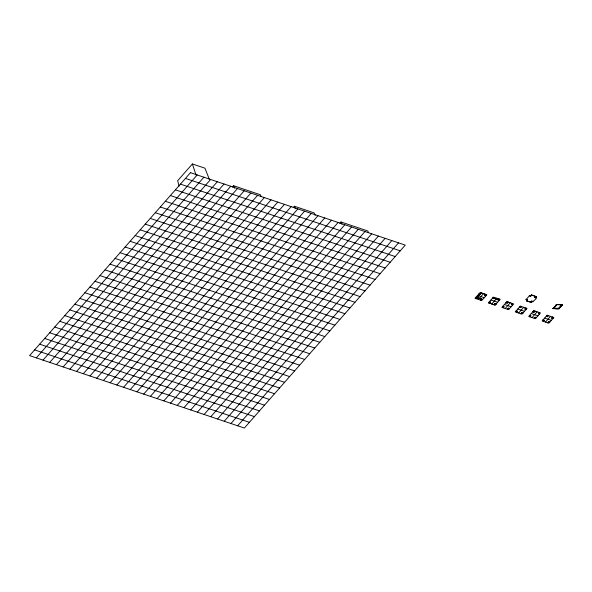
<?xml version="1.0" encoding="UTF-8"?>
<svg xmlns="http://www.w3.org/2000/svg" width="592" height="592" viewBox="0 0 592 592"><rect width="100%" height="100%" fill="white"/><g stroke="black" fill="none" stroke-linecap="round" stroke-linejoin="round"><path stroke-width="0.89" d="M553.342 308.654C551.707 307.944 557.531 309.483 558.522 308.676L561.978 304.747L556.28 304.584L562.363 304.791L558.944 308.817L552.943 308.521M558.471 308.58L561.926 304.643M530.639 295.985L531.461 294.934L536.004 296.548L534.99 297.406M475.805 297.406L482.643 299.397M531.675 301.032L530.765 302.194L531.675 301.032C534.524 302.179 531.128 300.307 531.009 302.364L526.392 300.81L527.176 299.915C523.942 298.805 529.677 299.522 526.532 300.684M536.004 296.548L535.212 297.443C538.89 297.339 531.764 302.408 532.933 301.454M209.472 179.628L204.95 168.187L192.393 163.954L177.63 180.738L179.11 186.073M36.312 357.871L197.195 174.943M43.024 360.136L203.907 177.208M49.735 362.4L210.619 179.472M56.447 364.665L217.331 181.737M63.159 366.929L224.042 184.001M69.871 369.186L230.754 186.265M232.412 187.072L233.588 185.74L260.436 194.79L261.124 196.463M76.583 371.45L237.466 188.53M83.294 373.715L244.178 190.787M90.006 375.979L250.89 193.051M96.718 378.244L257.601 195.316M103.43 380.508L264.313 197.58M110.142 382.772L271.025 199.844M116.846 385.037L277.737 202.109M123.558 387.301L284.449 204.373M130.27 389.566L291.16 206.638M293.247 207.592L294.424 206.253L314.13 212.905L315.159 215.407M136.981 391.83L297.872 208.902M143.693 394.094L304.584 211.166M150.405 396.351L311.296 213.431M157.117 398.616L318 215.695M163.829 400.88L324.712 217.952M170.54 403.145L331.424 220.217M177.252 405.409L338.136 222.481M339.801 223.295L340.977 221.956L367.824 231.013L368.505 232.686M183.964 407.673L344.847 224.745M190.676 409.938L351.559 227.01M197.388 412.202L358.271 229.274M204.099 414.467L364.983 231.539M210.811 416.731L371.695 233.803M217.523 418.995L378.406 236.067M224.235 421.26L385.118 238.332M230.947 423.517L391.83 240.596M237.658 425.781L398.542 242.861M486.728 294.757L481.733 300.566L475.021 298.301L480.045 292.589L486.728 294.757L481.133 292.788L476.856 297.761M476.072 298.657L481.133 292.788M476.279 298.731L481.237 292.818M478.38 299.434L483.405 293.721M480.475 300.144L481.414 299.071M485.499 294.424L484.559 295.497L485.817 295.919M480.682 300.211L481.629 299.138M484.767 295.571L485.714 294.498M488.444 302.83L493.469 297.117L500.181 299.374L495.156 305.095L488.407 302.734L495.156 305.095M489.495 303.185L490.435 302.112M493.58 298.538L494.52 297.465M489.702 303.252L490.642 302.186L489.384 301.757M494.727 297.539L493.787 298.612L492.529 298.183M491.797 303.962L496.829 298.242M493.898 304.673L494.838 303.6L496.096 304.022M498.923 298.953L497.983 300.026L499.241 300.447M494.105 304.739L495.053 303.666M498.19 300.092L499.137 299.027M502.919 307.714L503.859 306.641M507.004 303.067L507.943 301.994M503.126 307.781L504.066 306.708L502.808 306.286M508.151 302.068L507.211 303.141L505.953 302.712M505.22 308.491L510.252 302.771M507.322 309.194L508.262 308.129L509.52 308.55M512.346 303.481L511.407 304.554L512.665 304.976M507.529 309.268L508.476 308.195M511.614 304.621L512.561 303.548M530.654 296.141L531.564 294.971L530.654 296.141L529.359 295.615L530.602 295.889M526.133 299.559L529.551 295.534M526.392 300.81L527.302 299.663L526.096 299.463M516.342 312.243L517.282 311.17M520.427 307.596L521.367 306.523M516.55 312.31L517.489 311.237L516.231 310.815M521.574 306.597L520.634 307.662L519.376 307.241M518.644 313.02L523.676 307.3M536.263 297.798L534.813 297.458L535.79 296.481M520.745 313.723L521.685 312.65L522.943 313.079M525.77 308.01L524.83 309.083L526.088 309.505M534.85 297.554L535.856 296.422M531.009 302.364L531.757 301.372L532.807 301.728M520.953 313.797L521.892 312.724M525.037 309.15L525.977 308.077M529.759 316.764L530.706 315.691M533.843 312.125L534.791 311.052M529.973 316.838L530.913 315.765L529.655 315.344M534.998 311.118L534.058 312.191L532.8 311.769M532.067 317.541L537.099 311.829M534.169 318.252L535.109 317.179L536.367 317.608M539.194 312.539L538.254 313.605L539.512 314.034M534.376 318.326L535.316 317.253M538.461 313.679L539.401 312.606M552.98 308.617L556.399 304.591M556.643 304.902L553.498 308.476L552.987 308.328M553.394 308.758L556.85 304.828L556.206 304.673M543.182 321.293L544.129 320.22M547.267 316.653L548.214 315.58M543.397 321.367L544.337 320.294L543.079 319.872M548.421 315.647L547.482 316.72L546.224 316.298M545.491 322.07L550.523 316.357M555.155 308.351L558.574 308.299L558.944 308.817M558.493 308.38L559.063 308.543L562.363 304.791M547.593 322.781L548.532 321.708L549.79 322.129M552.617 317.06L551.677 318.133L552.935 318.563M547.8 322.847L548.74 321.782M551.885 318.207L552.824 317.134M476.974 297.517L482.48 299.574M531.461 294.934L536.034 296.644M526.362 300.714L530.972 302.268M553.372 308.462L558.626 308.395M492.655 297.909L499.359 300.174M561.793 304.636L562.4 304.887M561.712 304.725L562.208 304.976M185.459 178.399L400.229 250.838M529.359 295.615L530.617 296.044M534.813 297.458L536.3 297.894M526.14 299.278L527.509 299.707M531.794 301.469L532.844 301.824M180.427 184.112L395.197 256.551M175.402 189.832L390.172 262.271M479.261 293.477L480.519 293.906M484.715 295.319L485.973 295.741M506.108 302.534L507.366 302.956M511.562 304.377L512.82 304.799M519.532 307.063L520.79 307.485M524.986 308.898L526.244 309.327M532.955 311.592L534.213 312.014M538.409 313.427L539.667 313.856M546.379 316.121L547.637 316.542M551.833 317.956L553.091 318.378M479.106 293.662L480.364 294.083M477.537 295.445L484.249 297.709M490.96 299.974L497.672 302.238M504.384 304.503L511.096 306.767M517.808 309.024L524.512 311.288M531.224 313.553L537.936 315.817M544.647 318.082L551.359 320.346M475.961 297.228L482.672 299.493M494.868 303.718L496.022 304.11M489.229 301.935L490.487 302.364M494.683 303.777L495.941 304.199M502.652 306.464L503.91 306.893M508.106 308.306L509.364 308.728M516.076 310.992L517.334 311.414M521.53 312.835L522.788 313.257M529.5 315.521L530.758 315.943M534.953 317.356L536.211 317.786M542.923 320.05L544.181 320.472M548.377 321.885L549.635 322.314M170.378 195.545L385.14 267.984M165.346 201.265L380.116 273.704M160.321 206.978L375.091 279.417M155.289 212.698L370.059 285.137M150.264 218.411L365.035 290.85M145.24 224.131L360.003 296.57M140.208 229.844L354.978 302.283M135.183 235.564L349.946 308.003M130.151 241.277L344.921 313.716M125.127 246.997L339.897 319.436M120.095 252.71L334.865 325.149M115.07 258.43L329.84 330.869M110.045 264.143L324.808 336.582M105.013 269.863L319.784 342.302M99.989 275.576L314.759 348.015M94.957 281.296L309.727 353.735M89.932 287.009L304.702 359.448M84.908 292.729L299.67 365.168M79.876 298.442L294.646 370.881M74.851 304.155L289.614 376.601M69.819 309.875L284.589 382.314M64.794 315.588L279.565 388.034M59.762 321.308L274.533 393.747M54.738 327.021L269.508 399.467M49.713 332.741L264.476 405.18M44.681 338.454L259.451 410.9M39.657 344.174L254.427 416.613M34.625 349.887L249.395 422.333M340.977 221.956L342.006 224.464M233.588 185.74L234.624 188.241M294.424 206.253L295.341 208.724M196.048 175.106L192.393 163.954M190.483 172.679L29.6 355.607L244.37 428.046L405.254 245.118L190.483 172.679M506.893 301.639L501.868 307.359L508.58 309.623L513.604 303.903L506.893 301.639M520.316 306.168L515.292 311.888L522.003 314.152L527.028 308.432L520.316 306.168M533.74 310.696L528.715 316.417L535.427 318.674L540.452 312.961L533.74 310.696M547.163 315.225L542.139 320.938L548.851 323.202L553.875 317.49L547.163 315.225"/></g></svg>
